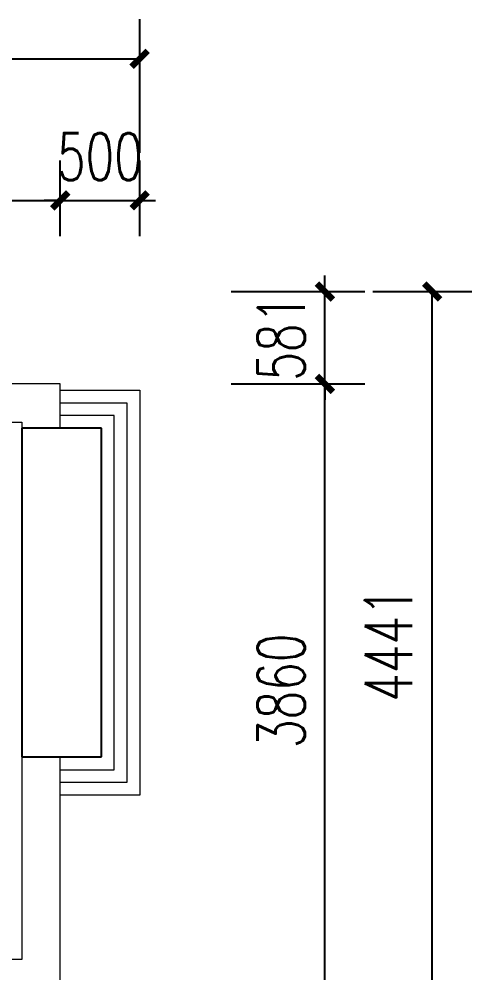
# Model space of a CAD drawing. Header units: millimetres. Extents: x 1706 to 12425, y -387 to 9072.
# Drawn here: x 9577 to 12425, y 2899 to 8899 of the extents above; entities that cross this region are included whole.
import ezdxf

# ---------------------------------------------------------------- set-up
doc = ezdxf.new("R2010")
doc.units = ezdxf.units.MM
doc.layers.add('BS-非承重墙', color=255, linetype='Continuous', lineweight=13)
doc.layers.add('DS-门窗', color=255, linetype='Continuous', lineweight=13)
doc.layers.add('PUB_DIM', color=3, linetype='Continuous')
doc.styles.add('_TCH_DIM_T3', font='SIMPLEX', dxfattribs={"width": 0.705882, "bigfont": 'GBCBIG'})

# ---------------------------------------------------------------- blocks, each defined once
blk = doc.blocks.new('_ArchTick')
at = {"color": 0, "linetype": 'ByBlock', "const_width": 0.4}
blk.add_lwpolyline([(-0.5, -0.5), (0.5, 0.5)], dxfattribs=at)

msp = doc.modelspace()

# ---------------------------------------------------------------- linework, layer by layer
for p, q in [((10095.4, 6324.9), (9595.5, 6324.9)), ((9595.5, 6324.9), (9595.5, 4257)), ((10095.4, 4257), (10095.4, 6324.9)), ((9595.5, 4257), (10095.4, 4257)), ((10095.4, 4257), (10095.4, 4257))]:
    msp.add_line(p, q)
at = {"layer": 'BS-非承重墙', "color": 255, "linetype": 'Continuous'}
for p, q in [((9835.5, 6603.9), (5934.6, 6603.9)), ((9835.5, 6363.9), (9835.5, 6603.9)), ((5934.6, 6363.9), (9595.5, 6363.9)), ((9595.5, 6363.9), (9595.5, 2983.8)), ((9835.5, 6324.9), (9835.5, 6363.9)), ((9835.5, 6324.9), (9595.5, 6324.9)), ((9595.5, 4257), (9835.5, 4257)), ((9835.5, 2744.3), (9835.5, 4257)), ((9595.5, 2983.8), (5889.3, 2983.8))]:
    msp.add_line(p, q, dxfattribs=at)
at = {"layer": 'DS-门窗', "color": 60, "linetype": 'Continuous'}
for p, q in [((9835.5, 6324.9), (9835.5, 6564.9)), ((9835.5, 6564.9), (10335.5, 6564.9)), ((10335.5, 6564.9), (10335.5, 4017)), ((9835.5, 6404.9), (9835.5, 6484.9)), ((9835.5, 6484.9), (10255.5, 6484.9)), ((10255.5, 6484.9), (10255.5, 4097)), ((10175.5, 6404.9), (9835.5, 6404.9)), ((10175.5, 4177), (10175.5, 6404.9)), ((9595.5, 6324.9), (9595.5, 4257)), ((10095.5, 6324.9), (9595.5, 6324.9)), ((9595.5, 6324.9), (9595.5, 4257)), ((9595.5, 4257), (9595.5, 6324.9)), ((10095.5, 6324.9), (9835.5, 6324.9)), ((10095.5, 6324.9), (10095.5, 4257)), ((10095.5, 4257), (10095.5, 6324.9)), ((10095.5, 4257), (10095.5, 6324.9)), ((9595.5, 4257), (10095.5, 4257)), ((9835.5, 4017), (9835.5, 4257)), ((9835.5, 4257), (10095.5, 4257)), ((9835.5, 4097), (9835.5, 4177)), ((9835.5, 4177), (10175.5, 4177)), ((10255.5, 4097), (9835.5, 4097)), ((10335.5, 4017), (9835.5, 4017))]:
    msp.add_line(p, q, dxfattribs=at)
at = {"layer": 'PUB_DIM'}
for p, q in [((10335.5, 8058.3), (10335.5, 8898.7)), ((3963.1, 8648.7), (10335.5, 8648.7)), ((9835.5, 7533.1), (9835.5, 8008.3)), ((9835.5, 7533.1), (9835.5, 8008.3)), ((10335.5, 7533.1), (10335.5, 8008.3)), ((5934.6, 7758.3), (9835.5, 7758.3)), ((9835.5, 7758.3), (9735.5, 7758.3)), ((9835.5, 7758.3), (10335.5, 7758.3)), ((10335.5, 7758.3), (10435.5, 7758.3)), ((11500.5, 7184.9), (11500.5, 7284.9)), ((10910.4, 7184.9), (11750.5, 7184.9)), ((11500.5, 6603.9), (11500.5, 7184.9)), ((11800.5, 7184.9), (12424.5, 7184.9)), ((12174.5, 2743.8), (12174.5, 7184.9)), ((10910.4, 6603.9), (11750.5, 6603.9)), ((10910.4, 6603.9), (11750.5, 6603.9)), ((11500.5, 6603.9), (11500.5, 6503.9)), ((11500.5, 2743.8), (11500.5, 6603.9))]:
    msp.add_line(p, q, dxfattribs=at)

# ---------------------------------------------------------------- block references
at = {"layer": 'PUB_DIM', "xscale": 100, "yscale": 100, "zscale": 100}
for p in [(10335.5, 8648.7), (9835.5, 7758.3), (9835.5, 7758.3)]:
    msp.add_blockref('_ArchTick', p, dxfattribs=at)
for p, rotation in [((10335.5, 7758.3), 180), ((11500.5, 7184.9), 270), ((12174.5, 7184.9), 90), ((11500.5, 6603.9), 90), ((11500.5, 6603.9), 90)]:
    msp.add_blockref('_ArchTick', p, dxfattribs=dict(at, rotation=rotation))

# ---------------------------------------------------------------- texts
at = {"layer": 'PUB_DIM', "color": 7, "insert": (10085.5, 8033.3), "char_height": 297.5, "attachment_point": 5, "style": '_TCH_DIM_T3'}
msp.add_mtext('\\A1;500', dxfattribs=at)
at = {"layer": 'PUB_DIM', "color": 7, "char_height": 297.5, "attachment_point": 5, "rotation": 90, "style": '_TCH_DIM_T3'}
for s, insert in [('\\A1;581', (11225.5, 6894.4)), ('\\A1;4441', (11899.5, 4964.3)), ('\\A1;3860', (11225.5, 4673.8))]:
    msp.add_mtext(s, dxfattribs=dict(at, insert=insert))

doc.saveas('drawing.dxf')
